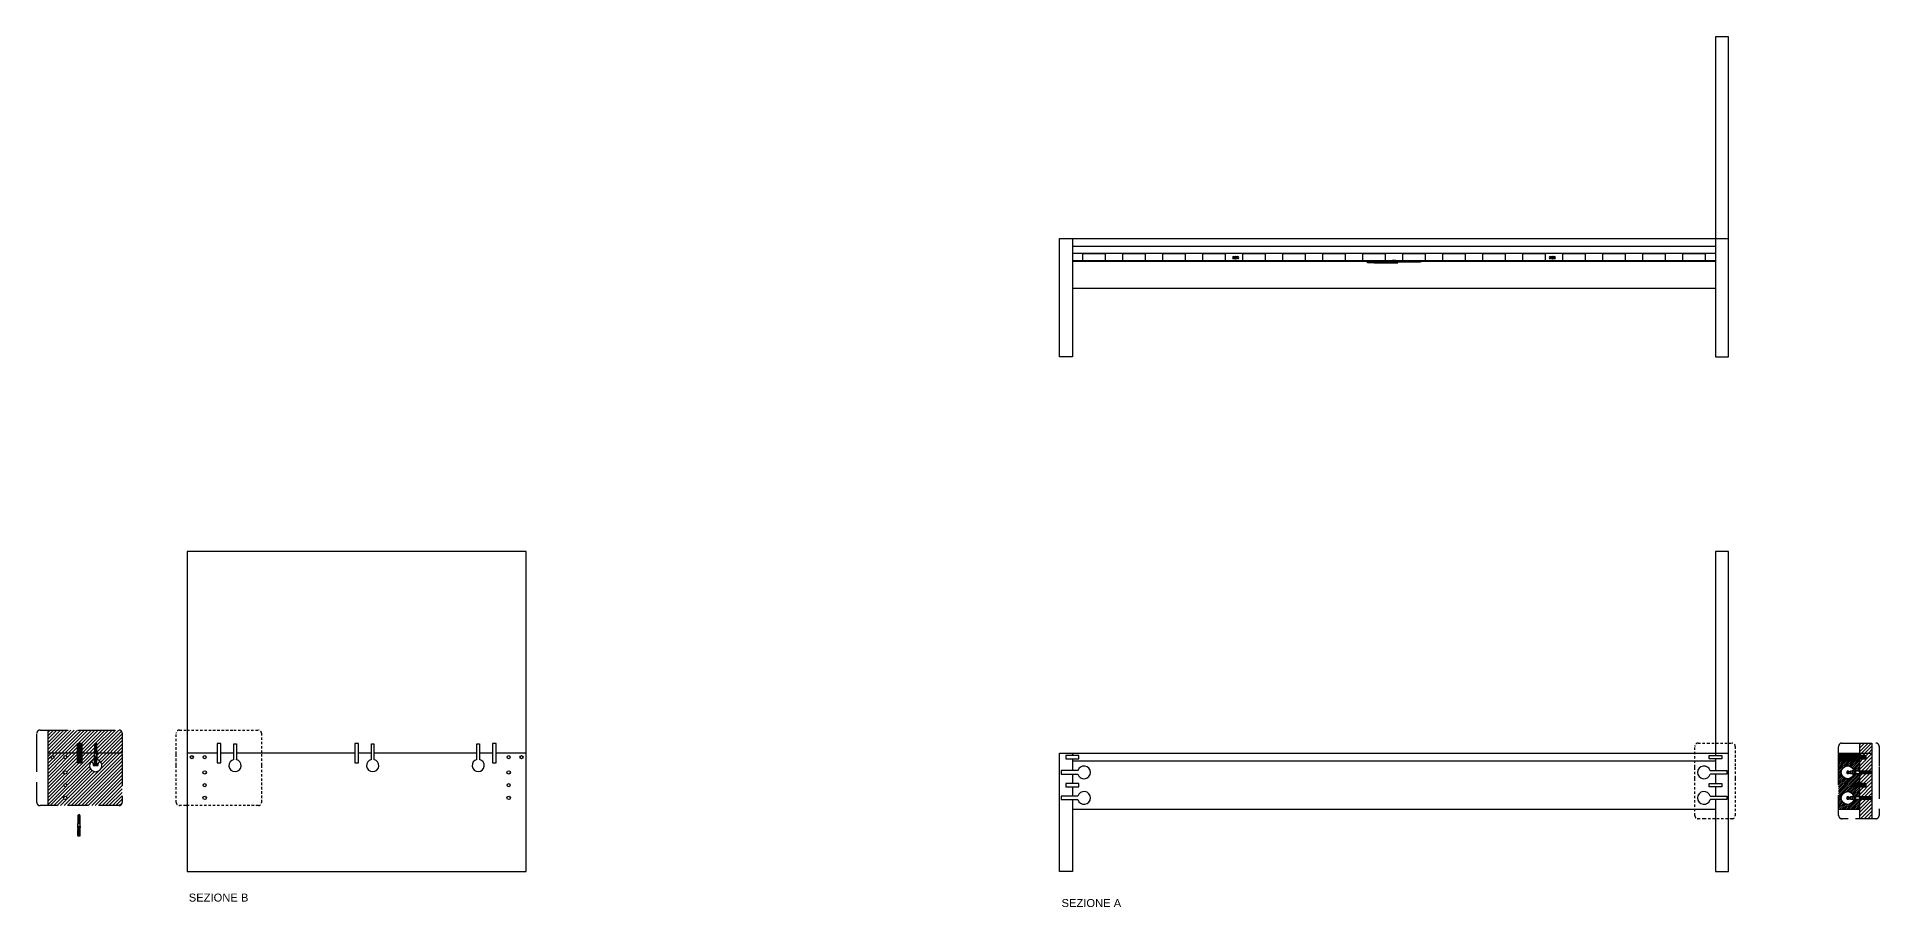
# Model space of a CAD drawing. Header units: millimetres. Extents: x 9 to 600, y -262 to 1234.
# Drawn here: x 9 to 585, y 962 to 1234 of the extents above; entities that cross this region are included whole.
import ezdxf

# ---------------------------------------------------------------- set-up
doc = ezdxf.new("R2010")
doc.units = ezdxf.units.MM
doc.linetypes.add('JIS_02_0.7', pattern=[1.35, 0.75, -0.6])
doc.linetypes.add('TRATTEGGIATA2', pattern=[9.525, 6.35, -3.175])
for name, color, linetype in [('campitura', 252, 'Continuous'), ('elementi sezionati', 170, 'Continuous'), ('SEZ 1', 150, 'Continuous'), ('sezioni', 2, 'Continuous'), ('simboli', 7, 'Continuous'), ('Vano viti', 130, 'Continuous'), ('Viti', 50, 'Continuous'), ('viti dietro', 249, 'Continuous')]:
    doc.layers.add(name, color=color, linetype=linetype)
doc.styles.get("Standard").update_dxf_attribs({"font": 'arial.ttf'})

# ---------------------------------------------------------------- blocks, each defined once
blk = doc.blocks.new('101359')
for p, q in [((40.25, 264.26), (40.25, 265.24)), ((43.65, 265.15), (40.45, 265.15)), ((43.65, 264.95), (40.45, 264.95)), ((43.85, 265.24), (43.85, 264.26)), ((43.65, 264.75), (40.45, 264.75)), ((43.65, 264.55), (40.45, 264.55)), ((43.65, 264.35), (40.45, 264.35))]:
    blk.add_line(p, q)
blk.add_lwpolyline([(44.05, 265, 0.198912), (44.02, 265.08), (43.88, 265.22, 0.198932), (43.81, 265.25), (40.29, 265.25, 0.198544), (40.22, 265.22), (40.08, 265.08, 0.199261), (40.05, 265), (40.05, 264.49, 0.198038), (40.08, 264.42), (40.22, 264.28, 0.199807), (40.29, 264.25), (43.81, 264.25, 0.198893), (43.88, 264.28), (44.02, 264.42, 0.198912), (44.05, 264.49), (44.05, 265)], format="xyb")
blk = doc.blocks.new('101367')
for p, q in [((40.33, 268.19), (40.33, 267.01)), ((40.53, 268), (45.73, 268)), ((40.53, 267.8), (45.73, 267.8)), ((40.53, 267.6), (45.73, 267.6)), ((40.53, 267.4), (45.73, 267.4)), ((40.53, 267.2), (45.73, 267.2)), ((45.93, 268.19), (45.93, 267.01))]:
    blk.add_line(p, q)
blk.add_lwpolyline([(40.3, 268.17), (40.19, 268.06, 0.198912), (40.13, 267.92), (40.13, 267.28, 0.198912), (40.19, 267.14), (40.3, 267.03, 0.198912), (40.37, 267), (45.89, 267, 0.198912), (45.96, 267.03), (46.07, 267.14, 0.198912), (46.13, 267.28), (46.13, 267.92, 0.198912), (46.07, 268.06), (45.96, 268.17, 0.198912), (45.89, 268.2), (40.37, 268.2, 0.198912)], format="xyb", close=True)
blk = doc.blocks.new('*U64')
blk.add_lwpolyline([(-0.02, 0.1), (-0.02, 0.25), (0.03, 0.1), (0.14, -0.5), (0.14, -0.65), (0.09, -0.5), (-0.02, 0.1)])
blk = doc.blocks.new('*U65')
at = {"layer": 'Viti', "color": 0, "linetype": 'ByBlock', "lineweight": -2, "transparency": 16777216}
for p in [(42.38, 270.66), (42.69, 270.66), (42.99, 270.66), (43.3, 270.66), (43.61, 270.66), (43.91, 270.66), (44.22, 270.66), (44.53, 270.66), (44.83, 270.66)]:
    blk.add_blockref('*U64', p, dxfattribs=at)
blk = doc.blocks.new('*U66')
blk.add_lwpolyline([(-0.02, 0.1), (-0.02, 0.25), (0.03, 0.1), (0.14, -0.5), (0.14, -0.65), (0.09, -0.5), (-0.02, 0.1)])
blk = doc.blocks.new('*U67')
at = {"layer": 'Viti', "color": 0, "linetype": 'ByBlock', "lineweight": -2, "transparency": 16777216}
for p in [(42.38, 270.66), (42.69, 270.66), (42.99, 270.66), (43.3, 270.66), (43.61, 270.66), (43.91, 270.66), (44.22, 270.66), (44.53, 270.66), (44.83, 270.66)]:
    blk.add_blockref('*U66', p, dxfattribs=at)
blk = doc.blocks.new('*U68')
blk.add_lwpolyline([(-0.01, 0.05), (0, 0.15), (0.04, 0.05), (0.13, -0.45), (0.13, -0.55), (0.08, -0.45), (-0.01, 0.05)])
blk = doc.blocks.new('*U69')
at = {"layer": 'Viti', "color": 0, "linetype": 'ByBlock', "lineweight": -2, "transparency": 16777216}
for p in [(42.38, 270.66), (42.76, 270.66), (43.15, 270.66), (43.53, 270.66), (43.91, 270.66), (44.3, 270.66), (44.68, 270.66)]:
    blk.add_blockref('*U68', p, dxfattribs=at)
blk = doc.blocks.new('114254')
for p, q in [((40.13, 245.68), (40.13, 244.18)), ((40.63, 245.68), (40.13, 245.68)), ((40.13, 245.3), (40.63, 245.3)), ((40.13, 244.55), (40.63, 244.55)), ((40.13, 244.18), (40.63, 244.18)), ((40.63, 245.73), (40.63, 244.13)), ((40.63, 244.18), (40.63, 245.68)), ((40.73, 245.83), (40.73, 244.03)), ((40.73, 245.83), (40.73, 245.83)), ((40.73, 244.03), (40.73, 244.03))]:
    blk.add_line(p, q)
for centre, start, end in [((40.73, 245.73), 90, 180), ((40.73, 244.13), 180, 270)]:
    blk.add_arc(centre, 0.1, start, end)
blk = doc.blocks.new('117327')
for p, q in [((40.06, 254.75), (40.08, 254.77)), ((40.08, 254.77), (40.08, 253.87)), ((40.28, 254.47), (40.23, 254.52)), ((40.23, 254.52), (40.23, 254.51)), ((40.24, 254.17), (40.23, 254.29)), ((40.23, 254.15), (40.24, 254.17)), ((40.24, 254.17), (40.29, 254.12)), ((40.3, 254.52), (40.28, 254.47)), ((40.31, 254.17), (40.28, 254.47)), ((40.29, 254.12), (40.31, 254.17)), ((40.35, 254.47), (40.3, 254.52)), ((40.31, 254.17), (40.36, 254.12)), ((40.37, 254.52), (40.35, 254.47)), ((40.38, 254.17), (40.35, 254.47)), ((40.36, 254.12), (40.38, 254.17)), ((40.42, 254.47), (40.37, 254.52)), ((40.38, 254.17), (40.43, 254.12)), ((40.44, 254.52), (40.42, 254.47)), ((40.45, 254.17), (40.42, 254.47)), ((40.43, 254.12), (40.45, 254.17)), ((40.49, 254.47), (40.44, 254.52)), ((40.45, 254.17), (40.5, 254.12)), ((40.51, 254.52), (40.49, 254.47)), ((40.52, 254.17), (40.49, 254.47)), ((40.5, 254.12), (40.52, 254.17)), ((40.56, 254.47), (40.51, 254.52)), ((40.52, 254.17), (40.57, 254.12)), ((40.58, 254.52), (40.56, 254.47)), ((40.59, 254.17), (40.56, 254.47)), ((40.57, 254.12), (40.59, 254.17)), ((40.63, 254.47), (40.58, 254.52)), ((40.59, 254.17), (40.64, 254.12)), ((40.65, 254.52), (40.63, 254.47)), ((40.66, 254.17), (40.63, 254.47)), ((40.64, 254.12), (40.66, 254.17)), ((40.7, 254.47), (40.65, 254.52)), ((40.66, 254.17), (40.71, 254.12)), ((40.72, 254.52), (40.7, 254.47)), ((40.73, 254.17), (40.7, 254.47)), ((40.71, 254.12), (40.73, 254.17)), ((40.77, 254.47), (40.72, 254.52)), ((40.73, 254.17), (40.78, 254.12)), ((40.8, 254.17), (40.77, 254.47)), ((40.77, 254.47), (40.8, 254.47)), ((40.78, 254.12), (40.8, 254.17)), ((40.8, 254.17), (40.8, 254.17)), ((40.83, 254.45), (40.83, 254.2))]:
    blk.add_line(p, q)
blk.add_lwpolyline([(40.08, 254.77), (40.2, 254.77, -0.414214), (40.23, 254.74), (40.23, 253.9, -0.414214), (40.2, 253.87), (40.08, 253.87), (40.06, 253.89, -0.198912), (40.03, 253.96), (40.03, 254.68)], format="xyb")
for centre, radius, start, end in [((40.13, 254.68), 0.1, 135, 180), ((40.8, 254.45), 0.025, 0, 90), ((40.8, 254.2), 0.025, 270, 0)]:
    blk.add_arc(centre, radius, start, end)
blk = doc.blocks.new('*U87')
blk.add_lwpolyline([(-0.01, 0.05), (0, 0.15), (0.04, 0.05), (0.13, -0.45), (0.13, -0.55), (0.08, -0.45), (-0.01, 0.05)])
blk = doc.blocks.new('*U88')
at = {"layer": 'viti dietro', "color": 0, "linetype": 'ByBlock', "lineweight": -2, "transparency": 16777216}
for p in [(42.38, 270.66), (42.76, 270.66), (43.15, 270.66), (43.53, 270.66), (43.91, 270.66), (44.3, 270.66), (44.68, 270.66)]:
    blk.add_blockref('*U87', p, dxfattribs=at)

msp = doc.modelspace()

# ---------------------------------------------------------------- hatches: boundary and pattern name
at = {"layer": 'campitura'}
h = msp.add_hatch(dxfattribs=at)
h.set_pattern_fill('ANSI31', color=256, scale=0.24)
h.paths.add_polyline_path([(18.45, 1004.28, -1), (17.4, 1004.28, -1)], flags=16)
h.paths.add_polyline_path([(17.43, 1009.03, -1), (18.43, 1009.03, -1)], flags=16)
h.paths.add_polyline_path([(18.43, 1000.28, -1), (17.43, 1000.28, -1)], flags=16)
h.paths.add_polyline_path([(13.43, 1009.03, -1), (14.43, 1009.03, -1)], flags=16)
h.paths.add_polyline_path([(18.45, 996.28, -1), (17.4, 996.28, -1)], flags=16)
edge = h.paths.add_edge_path()
edge.add_line((23.07, 1013.32), (23.07, 1010.28))
edge.add_line((23.07, 1010.28), (27.04, 1010.28))
edge.add_line((27.04, 1010.28), (27.04, 1013.21))
edge.add_line((27.04, 1013.21), (27.82, 1013.21))
edge.add_line((27.82, 1013.21), (27.82, 1010.28))
edge.add_line((27.82, 1010.28), (35.71, 1010.28))
edge.add_line((35.71, 1010.28), (35.71, 1016.5))
edge.add_arc((34.71, 1016.5), 1, 0, 90)
edge.add_line((34.71, 1017.5), (27.04, 1017.5))
edge.add_line((27.04, 1017.5), (12.43, 1017.5))
edge.add_line((12.43, 1017.5), (12.43, 1010.28))
edge.add_line((12.43, 1010.28), (21.79, 1010.28))
edge.add_line((21.79, 1010.28), (21.79, 1013.32))
edge.add_line((21.79, 1013.32), (23.07, 1013.32))
edge = h.paths.add_edge_path()
edge.add_line((21.79, 1007.24), (21.79, 1010.28))
edge.add_line((21.79, 1010.28), (12.43, 1010.28))
edge.add_line((12.43, 1010.28), (12.43, 993.89))
edge.add_line((12.43, 993.89), (34.71, 993.89))
edge.add_arc((34.71, 994.89), 1, 270, 360)
edge.add_line((35.71, 994.89), (35.71, 1006.46))
edge.add_line((35.71, 1006.46), (35.71, 1010))
edge.add_line((35.71, 1010), (35.71, 1010.28))
edge.add_line((35.71, 1010.28), (27.83, 1010.28))
edge.add_line((27.83, 1010.28), (27.83, 1009.03))
edge.add_line((27.83, 1009.03), (27.87, 1009.03))
edge.add_line((27.87, 1009.03), (27.87, 1008.28))
edge.add_arc((27.42, 1006.41), 1.93, -256.93984, 76.6341, ccw=False)
edge.add_line((26.99, 1008.28), (26.99, 1009.03))
edge.add_line((26.99, 1009.03), (27.03, 1009.03))
edge.add_line((27.03, 1009.03), (27.03, 1010.28))
edge.add_line((27.03, 1010.28), (23.07, 1010.28))
edge.add_line((23.07, 1010.28), (23.07, 1007.24))
edge.add_line((23.07, 1007.24), (21.79, 1007.24))
h = msp.add_hatch(dxfattribs=at)
h.set_pattern_fill('ANSI31', color=256, scale=0.24)
h.paths.add_polyline_path([(582.58, 1013.41), (578.58, 1013.41), (578.58, 1010.28), (582.58, 1010.28)])
h = msp.add_hatch(dxfattribs=at)
h.set_pattern_fill('ANSI31', color=256, scale=0.05)
h.paths.add_polyline_path([(578.58, 1008.49), (576.54, 1008.49), (576.54, 1009.57), (578.58, 1009.57), (578.58, 1010.28), (572.09, 1010.28), (572.09, 1007.78), (578.58, 1007.78)])
h = msp.add_hatch(dxfattribs=at)
h.set_pattern_fill('ANSI31', color=256, scale=0.125)
edge = h.paths.add_edge_path()
edge.add_line((576.89, 996.85), (578.58, 996.85))
edge.add_line((578.58, 996.85), (578.58, 999.74))
edge.add_line((578.58, 999.74), (576.54, 999.74))
edge.add_line((576.54, 999.74), (576.54, 1000.82))
edge.add_line((576.54, 1000.82), (578.58, 1000.82))
edge.add_line((578.58, 1000.82), (578.58, 1003.72))
edge.add_line((578.58, 1003.72), (576.89, 1003.72))
edge.add_arc((574.93, 1004.28), 2.04, 16.0789, 343.9211, ccw=False)
edge.add_line((576.89, 1004.85), (578.58, 1004.85))
edge.add_line((578.58, 1004.85), (578.58, 1007.78))
edge.add_line((578.58, 1007.78), (572.09, 1007.78))
edge.add_line((572.09, 1007.78), (572.09, 1005.91))
edge.add_line((572.09, 1005.91), (572.09, 1002.37))
edge.add_line((572.09, 1002.37), (572.09, 992.78))
edge.add_line((572.09, 992.78), (578.58, 992.78))
edge.add_line((578.58, 992.78), (578.58, 995.72))
edge.add_line((578.58, 995.72), (576.89, 995.72))
edge.add_arc((574.93, 996.28), 2.04, 16.0789, 343.9211, ccw=False)
h = msp.add_hatch(dxfattribs=at)
h.set_pattern_fill('ANSI31', color=256, scale=0.25)
h.paths.add_polyline_path([(582.58, 1010.28), (578.58, 1010.28), (578.58, 1009.57), (580.62, 1009.57), (580.62, 1008.49), (578.58, 1008.49), (578.58, 1004.85), (578.62, 1004.85), (578.62, 1004.77), (582.12, 1004.77), (582.12, 1003.81), (578.62, 1003.81), (578.62, 1003.72), (578.58, 1000.82), (580.62, 1000.82), (580.62, 999.74), (578.58, 999.74), (578.58, 996.85), (578.62, 996.85), (578.62, 996.77), (582.12, 996.77), (582.12, 995.8), (578.62, 995.8), (578.62, 995.72), (578.58, 989.79), (582.58, 989.79)])

# ---------------------------------------------------------------- linework, layer by layer
for p, q in [((533.64, 1166.39), (332.64, 1166.39)), ((533.64, 1164.09), (332.64, 1164.09)), ((533.64, 1163.89), (332.64, 1163.89)), ((332.64, 1155.64), (533.64, 1155.64))]:
    msp.add_line(p, q)
for points in [[(332.64, 1171.14), (533.64, 1171.14), (533.64, 1168.64), (332.64, 1168.64)], [(382.96, 1165.47), (383.26, 1165.47)], [(383.26, 1164.82), (382.96, 1164.82)], [(384.02, 1165.47), (384.31, 1165.47)], [(384.31, 1164.82), (384.02, 1164.82)], [(481.96, 1165.47), (482.26, 1165.47)], [(482.26, 1164.82), (481.96, 1164.82)], [(483.02, 1165.47), (483.31, 1165.47)], [(483.31, 1164.82), (483.02, 1164.82)], [(21.94, 990.39), (21.94, 990.72)], [(21.94, 990.01), (21.94, 990.34)], [(22.44, 990.81), (22.44, 990.48)], [(22.44, 990.43), (22.44, 990.1)], [(21.94, 989.62), (21.94, 989.96)], [(21.94, 989.24), (21.94, 989.57)], [(21.94, 988.86), (21.94, 989.19)], [(22.44, 990.05), (22.44, 989.71)], [(22.44, 989.66), (22.44, 989.33)], [(22.44, 989.28), (22.44, 988.95)]]:
    msp.add_lwpolyline(points)
for points in [[(383.82, 1165.19), (383.7, 1165.19, -0.414214), (383.69, 1165.2), (383.69, 1165.33, 0.414214), (383.68, 1165.34), (383.6, 1165.34, 0.414214), (383.59, 1165.33), (383.59, 1165.2, -0.414214), (383.58, 1165.19), (383.45, 1165.19, 0.414214), (383.44, 1165.18), (383.44, 1165.1, 0.414214), (383.45, 1165.09), (383.58, 1165.09, -0.414214), (383.59, 1165.08), (383.59, 1164.96, 0.414214), (383.6, 1164.95), (383.68, 1164.95, 0.414214), (383.69, 1164.96), (383.69, 1165.08, -0.414214), (383.7, 1165.09), (383.82, 1165.09, 0.414214), (383.83, 1165.1), (383.83, 1165.18, 0.414214)], [(482.82, 1165.19), (482.7, 1165.19, -0.414214), (482.69, 1165.2), (482.69, 1165.33, 0.414214), (482.68, 1165.34), (482.6, 1165.34, 0.414214), (482.59, 1165.33), (482.59, 1165.2, -0.414214), (482.58, 1165.19), (482.45, 1165.19, 0.414214), (482.44, 1165.18), (482.44, 1165.1, 0.414214), (482.45, 1165.09), (482.58, 1165.09, -0.414214), (482.59, 1165.08), (482.59, 1164.96, 0.414214), (482.6, 1164.95), (482.68, 1164.95, 0.414214), (482.69, 1164.96), (482.69, 1165.08, -0.414214), (482.7, 1165.09), (482.82, 1165.09, 0.414214), (482.83, 1165.1), (482.83, 1165.18, 0.414214)]]:
    msp.add_lwpolyline(points, format="xyb", close=True)
msp.add_lwpolyline([(21.94, 990.77), (21.94, 990.83, -0.175452), (22.01, 991.02), (22.18, 991.23, -0.468375), (22.2, 991.23), (22.37, 991.02, -0.149), (22.44, 990.86, -0.149)], format="xyb")
for centre in [(383.64, 1165.14), (482.64, 1165.14)]:
    msp.add_circle(centre, 0.5)
for centre, start, end in [((382.96, 1165.14), 90, 270), ((384.31, 1165.14), 270, 90), ((481.96, 1165.14), 90, 270), ((483.31, 1165.14), 270, 90)]:
    msp.add_arc(centre, 0.325, start, end)
at = {"layer": 'elementi sezionati'}
for p, q in [((533.64, 1171.14), (537.64, 1171.14)), ((426.95, 1163.69), (431.96, 1163.69)), ((533.64, 1010.28), (537.64, 1010.28)), ((332.64, 992.78), (533.64, 992.78))]:
    msp.add_line(p, q, dxfattribs=at)
for points in [[(533.64, 1134.14), (537.64, 1134.14), (537.64, 1234.14), (533.64, 1234.14), (533.64, 1134.14)], [(328.64, 1134.14), (328.64, 1171.14), (332.64, 1171.14), (332.64, 1134.14), (328.64, 1134.14)], [(424.87, 1163.69), (426.95, 1163.69), (426.95, 1163.49), (424.87, 1163.49), (424.87, 1163.69)], [(426.95, 1163.49), (434.31, 1163.49), (434.31, 1163.69)], [(439.33, 1163.69), (431.96, 1163.69), (431.96, 1163.89)], [(441.4, 1163.89), (441.4, 1163.69), (439.33, 1163.69), (439.33, 1163.89)], [(161.98, 1010.28), (161.98, 1073.28), (55.98, 1073.28), (55.98, 1010.28)], [(533.64, 973.28), (537.64, 973.28), (537.64, 1073.28), (533.64, 1073.28), (533.64, 1009.53)], [(65.38, 1010.28), (55.98, 1010.28), (55.98, 973.28), (161.98, 973.28)], [(70.58, 1010.28), (66.58, 1010.28)], [(108.38, 1010.28), (71.38, 1010.28)], [(113.58, 1010.28), (109.58, 1010.28)], [(146.58, 1010.28), (114.38, 1010.28)], [(151.38, 1010.28), (147.38, 1010.28)], [(161.98, 973.28), (161.98, 1010.28), (152.58, 1010.28)], [(328.64, 973.28), (328.64, 1010.28), (332.64, 1010.28), (332.64, 1009.53)], [(332.64, 1010.28), (533.64, 1010.28), (533.64, 1009.53)], [(533.64, 1008.53), (533.64, 1007.78), (332.64, 1007.78)], [(332.64, 1008.53), (332.64, 1004.81)], [(533.64, 1008.53), (533.64, 1004.81)], [(332.64, 1003.76), (332.64, 1000.78)], [(533.64, 1003.76), (533.64, 1000.78)], [(332.64, 999.78), (332.64, 996.81)], [(533.64, 999.78), (533.64, 996.81)], [(332.64, 995.76), (332.64, 973.28), (328.64, 973.28)], [(533.64, 995.76), (533.64, 973.28)]]:
    msp.add_lwpolyline(points, dxfattribs=at)
for points in [[(335.89, 1166.39), (342.89, 1166.39), (342.89, 1164.09), (335.89, 1164.09)], [(348.39, 1166.39), (355.39, 1166.39), (355.39, 1164.09), (348.39, 1164.09)], [(360.89, 1166.39), (367.89, 1166.39), (367.89, 1164.09), (360.89, 1164.09)], [(373.39, 1166.39), (380.39, 1166.39), (380.39, 1164.09), (373.39, 1164.09)], [(385.89, 1166.39), (392.89, 1166.39), (392.89, 1164.09), (385.89, 1164.09)], [(398.39, 1166.39), (405.39, 1166.39), (405.39, 1164.09), (398.39, 1164.09)], [(410.89, 1166.39), (417.89, 1166.39), (417.89, 1164.09), (410.89, 1164.09)], [(423.39, 1166.39), (430.39, 1166.39), (430.39, 1164.09), (423.39, 1164.09)], [(435.89, 1166.39), (442.89, 1166.39), (442.89, 1164.09), (435.89, 1164.09)], [(448.39, 1166.39), (455.39, 1166.39), (455.39, 1164.09), (448.39, 1164.09)], [(460.89, 1166.39), (467.89, 1166.39), (467.89, 1164.09), (460.89, 1164.09)], [(473.39, 1166.39), (480.39, 1166.39), (480.39, 1164.09), (473.39, 1164.09)], [(485.89, 1166.39), (492.89, 1166.39), (492.89, 1164.09), (485.89, 1164.09)], [(498.39, 1166.39), (505.39, 1166.39), (505.39, 1164.09), (498.39, 1164.09)], [(510.89, 1166.39), (517.89, 1166.39), (517.89, 1164.09), (510.89, 1164.09)], [(523.39, 1166.39), (530.39, 1166.39), (530.39, 1164.09), (523.39, 1164.09)]]:
    msp.add_lwpolyline(points, close=True, dxfattribs=at)
at = {"layer": 'SEZ 1'}
for p, q in [((578.58, 1010.28), (582.58, 1010.28)), ((572.09, 992.78), (578.58, 992.78))]:
    msp.add_line(p, q, dxfattribs=at)
for points in [[(12.43, 1017.5), (12.43, 1010.28)], [(578.58, 1013.41), (578.58, 1009.57)], [(582.58, 989.79), (582.58, 1013.41)], [(21.79, 1010.28), (12.43, 1010.28), (12.43, 993.89)], [(27.04, 1010.28), (23.07, 1010.28)], [(35.71, 1010.28), (27.82, 1010.28)], [(572.09, 1010.28), (578.58, 1010.28), (578.58, 1009.57)], [(578.58, 1008.49), (578.58, 1007.78), (572.09, 1007.78)], [(578.58, 1008.49), (578.58, 1004.85)], [(578.58, 1003.72), (578.58, 1000.82)], [(578.58, 999.74), (578.58, 996.85)], [(578.58, 995.72), (578.58, 989.79)]]:
    msp.add_lwpolyline(points, dxfattribs=at)
for points in [[(21.79, 1010.28), (21.79, 1013.32), (23.07, 1013.32), (23.07, 1007.24), (21.79, 1007.24)], [(576.54, 1009.03), (576.54, 1009.57), (580.62, 1009.57), (580.62, 1008.49), (576.54, 1008.49)], [(576.54, 1000.28), (576.54, 1000.82), (580.62, 1000.82), (580.62, 999.74), (576.54, 999.74)]]:
    msp.add_lwpolyline(points, close=True, dxfattribs=at)
for points in [[(27.87, 1008.28), (27.87, 1009.03), (27.82, 1009.03), (27.82, 1010.28), (27.82, 1013.21), (27.43, 1013.21), (27.04, 1013.21), (27.04, 1010.28), (27.04, 1009.03), (26.99, 1009.03), (26.99, 1008.28, 8.63415)], [(576.89, 1004.85), (578.62, 1004.85), (578.62, 1004.77), (582.12, 1004.77), (582.12, 1003.81), (578.62, 1003.81), (578.62, 1003.72), (576.89, 1003.72, -7.079996)], [(576.89, 996.85), (578.62, 996.85), (578.62, 996.77), (582.12, 996.77), (582.12, 995.8), (578.62, 995.8), (578.62, 995.72), (576.89, 995.72, -7.079996)]]:
    msp.add_lwpolyline(points, format="xyb", close=True, dxfattribs=at)
at = {"layer": 'simboli', "linetype": 'TRATTEGGIATA2'}
for points in [[(12.43, 1017.5), (27.04, 1017.5), (34.71, 1017.5, -0.414214), (35.71, 1016.5), (35.71, 1010), (35.71, 1006.46), (35.71, 994.89, -0.414214), (34.71, 993.89), (12.43, 993.89), (12.04, 993.89), (10.04, 993.89, -0.414214), (9.04, 994.89), (9.04, 1006.46), (9.04, 1010), (9.04, 1016.5, -0.414214), (10.04, 1017.5)], [(572.09, 1002.37), (572.09, 1005.91), (572.09, 1012.41, -0.414214), (573.09, 1013.41), (576.08, 1013.41), (583.75, 1013.41, -0.414214), (584.75, 1012.41), (584.75, 1005.91), (584.75, 1002.37), (584.75, 990.79, -0.414214), (583.75, 989.79), (575.09, 989.79), (573.09, 989.79, -0.414214), (572.09, 990.79)]]:
    msp.add_lwpolyline(points, format="xyb", close=True, dxfattribs=at)
at = {"layer": 'simboli', "linetype": 'JIS_02_0.7'}
for points in [[(55.98, 1017.5), (70.59, 1017.5), (78.26, 1017.5, -0.414214), (79.26, 1016.5), (79.26, 1010), (79.26, 1006.46), (79.26, 994.89, -0.414214), (78.26, 993.89), (55.98, 993.89), (55.59, 993.89), (53.59, 993.89, -0.414214), (52.59, 994.89), (52.59, 1006.46), (52.59, 1010), (52.59, 1016.5, -0.414214), (53.59, 1017.5)], [(527.15, 1002.37), (527.15, 1005.91), (527.15, 1012.41, -0.414214), (528.15, 1013.41), (531.13, 1013.41), (538.8, 1013.41, -0.414214), (539.8, 1012.41), (539.8, 1005.91), (539.8, 1002.37), (539.8, 990.79, -0.414214), (538.8, 989.79), (530.15, 989.79), (528.15, 989.79, -0.414214), (527.15, 990.79)]]:
    msp.add_lwpolyline(points, format="xyb", close=True, dxfattribs=at)
at = {"layer": 'Vano viti'}
for points in [[(66.58, 1013.28), (65.38, 1013.28), (65.38, 1007.28), (66.58, 1007.28), (66.58, 1013.28)], [(109.58, 1013.28), (108.38, 1013.28), (108.38, 1007.28), (109.58, 1007.28), (109.58, 1013.28)], [(152.58, 1013.28), (151.38, 1013.28), (151.38, 1007.28), (152.58, 1007.28), (152.58, 1013.28)], [(70.58, 1008.26), (70.58, 1013.18), (71.38, 1013.18), (71.38, 1008.26)], [(113.58, 1008.26), (113.58, 1013.18), (114.38, 1013.18), (114.38, 1008.26)], [(146.58, 1008.26), (146.58, 1013.18), (147.38, 1013.18), (147.38, 1008.26)], [(334.64, 1009.53), (330.64, 1009.53), (330.64, 1008.53), (334.64, 1008.53), (334.64, 1009.53)], [(531.64, 1009.53), (535.64, 1009.53), (535.64, 1008.53), (531.64, 1008.53), (531.64, 1009.53)], [(334.36, 1004.81), (329.14, 1004.81), (329.14, 1003.76), (334.36, 1003.76)], [(531.92, 1004.81), (537.14, 1004.81), (537.14, 1003.76), (531.92, 1003.76)], [(334.36, 996.81), (329.14, 996.81), (329.14, 995.76), (334.36, 995.76)], [(334.64, 1000.78), (330.64, 1000.78), (330.64, 999.78), (334.64, 999.78), (334.64, 1000.78)], [(531.64, 1000.78), (535.64, 1000.78), (535.64, 999.78), (531.64, 999.78), (531.64, 1000.78)], [(531.92, 996.81), (537.14, 996.81), (537.14, 995.76), (531.92, 995.76)]]:
    msp.add_lwpolyline(points, dxfattribs=at)
for centre, radius in [((13.93, 1009.03), 0.5), ((17.93, 1009.03), 0.5), ((57.48, 1009.03), 0.5), ((61.48, 1009.03), 0.5), ((156.48, 1009.03), 0.5), ((160.48, 1009.03), 0.5), ((17.93, 1004.28), 0.525), ((61.48, 1004.28), 0.525), ((156.48, 1004.28), 0.525), ((17.93, 996.28), 0.525), ((17.93, 1000.28), 0.5), ((61.48, 996.28), 0.525), ((61.48, 1000.28), 0.5), ((156.48, 996.28), 0.525), ((156.48, 1000.28), 0.5)]:
    msp.add_circle(centre, radius, dxfattribs=at)
for centre, radius, start, end in [((70.97, 1006.41), 1.9, 101.99901, 77.69252), ((113.97, 1006.41), 1.9, 101.99901, 77.69252), ((146.97, 1006.41), 1.9, 101.99901, 77.69252), ((336.29, 1004.28), 2, 195.21846, 164.78154), ((529.99, 1004.28), 2, 15.21846, 344.78154), ((336.29, 996.28), 2, 195.21846, 164.78154), ((529.99, 996.28), 2, 15.21846, 344.78154)]:
    msp.add_arc(centre, radius, start, end, dxfattribs=at)
at = {"layer": 'Viti'}
for p, q in [((27.78, 1008.98), (27.08, 1008.98)), ((27.08, 1008.98), (27.08, 1008.93)), ((27.18, 1010.28), (27.68, 1010.28)), ((25.95, 1007.35), (25.79, 1007.35)), ((26.63, 1007.06), (28.21, 1007.06)), ((27.08, 1006.41), (27.78, 1006.46)), ((27.08, 1006.41), (27.77, 1006.41)), ((27.78, 1006.42), (27.78, 1006.46)), ((28.89, 1007.35), (29.05, 1007.35)), ((578.58, 1004.58), (578.6, 1004.58)), ((578.58, 1003.98), (578.71, 1003.98)), ((578.65, 1004.58), (578.91, 1004.58)), ((578.76, 1003.98), (579.02, 1003.98)), ((578.96, 1004.58), (579.22, 1004.58)), ((579.07, 1003.98), (579.32, 1003.98)), ((579.27, 1004.58), (579.52, 1004.58)), ((579.37, 1003.98), (579.63, 1003.98)), ((579.57, 1004.58), (579.83, 1004.58)), ((579.68, 1003.98), (579.94, 1003.98)), ((579.88, 1004.58), (580.14, 1004.58)), ((579.99, 1003.98), (580.24, 1003.98)), ((580.19, 1004.58), (580.44, 1004.58)), ((580.29, 1003.98), (580.55, 1003.98)), ((580.49, 1004.58), (580.75, 1004.58)), ((580.6, 1003.98), (580.86, 1003.98)), ((580.8, 1004.58), (581.06, 1004.58)), ((580.91, 1003.98), (581.16, 1003.98)), ((581.11, 1004.58), (581.36, 1004.58)), ((581.21, 1003.98), (581.37, 1003.98)), ((581.59, 1004.53), (581.69, 1004.48)), ((581.75, 1004.12), (581.59, 1004.04)), ((581.69, 1004.48), (581.69, 1004.63)), ((581.69, 1004.63), (581.74, 1004.46)), ((581.75, 1004.12), (581.69, 1004.48)), ((581.74, 1004.46), (582.08, 1004.28)), ((581.74, 1004.46), (581.8, 1004.14)), ((581.81, 1003.97), (581.75, 1004.12)), ((582.08, 1004.28), (581.8, 1004.14)), ((581.8, 1004.14), (581.81, 1003.97)), ((578.58, 996.58), (578.6, 996.58)), ((578.65, 996.58), (578.91, 996.58)), ((578.96, 996.58), (579.22, 996.58)), ((579.27, 996.58), (579.52, 996.58)), ((579.57, 996.58), (579.83, 996.58)), ((579.88, 996.58), (580.14, 996.58)), ((580.19, 996.58), (580.44, 996.58)), ((580.49, 996.58), (580.75, 996.58)), ((580.8, 996.58), (581.06, 996.58)), ((581.11, 996.58), (581.36, 996.58)), ((581.59, 996.53), (581.69, 996.48)), ((581.75, 996.12), (581.59, 996.04)), ((581.69, 996.48), (581.69, 996.63)), ((581.69, 996.63), (581.74, 996.45)), ((581.75, 996.12), (581.69, 996.48)), ((581.74, 996.45), (582.08, 996.28)), ((581.74, 996.45), (581.8, 996.14)), ((581.81, 995.97), (581.75, 996.12)), ((582.08, 996.28), (581.8, 996.14)), ((581.8, 996.14), (581.81, 995.97)), ((578.58, 995.98), (578.71, 995.98)), ((578.76, 995.98), (579.02, 995.98)), ((579.07, 995.98), (579.32, 995.98)), ((579.37, 995.98), (579.63, 995.98)), ((579.68, 995.98), (579.94, 995.98)), ((579.99, 995.98), (580.24, 995.98)), ((580.29, 995.98), (580.55, 995.98)), ((580.6, 995.98), (580.86, 995.98)), ((580.91, 995.98), (581.16, 995.98)), ((581.21, 995.98), (581.37, 995.98))]:
    msp.add_line(p, q, dxfattribs=at)
for points in [[(27.08, 1008.86), (27.03, 1008.88), (27.08, 1008.93)], [(27.08, 1008.79), (27.03, 1008.81), (27.08, 1008.86)], [(27.08, 1008.72), (27.03, 1008.74), (27.08, 1008.79)], [(27.08, 1008.65), (27.03, 1008.67), (27.08, 1008.72)], [(27.08, 1008.58), (27.03, 1008.6), (27.08, 1008.65)], [(27.08, 1008.51), (27.03, 1008.53), (27.08, 1008.58)], [(27.08, 1008.44), (27.03, 1008.46), (27.08, 1008.51)], [(27.08, 1008.37), (27.03, 1008.39), (27.08, 1008.44)], [(27.08, 1008.3), (27.03, 1008.32), (27.08, 1008.37)], [(27.03, 1008.25), (27.08, 1008.3)], [(27.08, 1008.98), (27.08, 1009.38), (27.78, 1009.38), (27.78, 1008.98)], [(27.08, 1008.93), (27.78, 1008.98)], [(27.08, 1008.86), (27.78, 1008.91)], [(27.08, 1008.79), (27.78, 1008.84)], [(27.08, 1008.72), (27.78, 1008.77)], [(27.08, 1008.65), (27.78, 1008.7)], [(27.08, 1008.58), (27.78, 1008.63)], [(27.08, 1008.51), (27.78, 1008.56)], [(27.08, 1008.44), (27.78, 1008.49)], [(27.08, 1008.37), (27.78, 1008.42)], [(27.08, 1008.3), (27.78, 1008.35)], [(27.13, 1009.38), (27.13, 1010.28), (27.73, 1010.28), (27.73, 1009.38)], [(27.18, 1012.33), (27.18, 1012.67)], [(27.18, 1011.95), (27.18, 1012.28)], [(27.18, 1011.57), (27.18, 1011.9)], [(27.18, 1011.18), (27.18, 1011.52)], [(27.18, 1010.8), (27.18, 1011.13)], [(27.18, 1010.42), (27.18, 1010.75)], [(27.18, 1010.28), (27.18, 1010.37)], [(27.67, 1008.27), (27.78, 1008.28)], [(27.68, 1012.76), (27.68, 1012.42)], [(27.68, 1012.37), (27.68, 1012.04)], [(27.68, 1011.99), (27.68, 1011.66)], [(27.68, 1011.61), (27.68, 1011.27)], [(27.68, 1011.22), (27.68, 1010.89)], [(27.68, 1010.84), (27.68, 1010.51)], [(27.68, 1010.46), (27.68, 1010.28)], [(27.78, 1008.91), (27.83, 1008.96), (27.78, 1008.98)], [(27.78, 1008.84), (27.83, 1008.89), (27.78, 1008.91)], [(27.78, 1008.77), (27.83, 1008.82), (27.78, 1008.84)], [(27.78, 1008.7), (27.83, 1008.75), (27.78, 1008.77)], [(27.78, 1008.63), (27.83, 1008.68), (27.78, 1008.7)], [(27.78, 1008.56), (27.83, 1008.61), (27.78, 1008.63)], [(27.78, 1008.49), (27.83, 1008.54), (27.78, 1008.56)], [(27.78, 1008.42), (27.83, 1008.47), (27.78, 1008.49)], [(27.78, 1008.35), (27.83, 1008.4), (27.78, 1008.42)], [(27.78, 1008.28), (27.83, 1008.33), (27.78, 1008.35)], [(27.81, 1008.25), (27.83, 1008.26), (27.78, 1008.28)], [(27.08, 1006.41), (27.03, 1006.43), (27.06, 1006.46)], [(576.86, 1004.81), (578.58, 1004.81), (578.58, 1003.76), (576.86, 1003.76)], [(578.58, 1004.63), (576.98, 1004.63), (576.98, 1003.93), (578.58, 1003.93)], [(581.36, 1004.58), (581.36, 1004.73), (581.41, 1004.58), (581.52, 1004.01), (581.52, 1003.85), (581.47, 1004), (581.36, 1004.58)], [(576.86, 996.81), (578.58, 996.81), (578.58, 995.76), (576.86, 995.76)], [(578.58, 996.63), (576.98, 996.63), (576.98, 995.93), (578.58, 995.93)], [(581.36, 996.58), (581.36, 996.73), (581.41, 996.58), (581.52, 996.01), (581.52, 995.84), (581.47, 995.99), (581.36, 996.58)]]:
    msp.add_lwpolyline(points, dxfattribs=at)
for points in [[(27.18, 1012.72), (27.18, 1012.78, -0.175452), (27.25, 1012.97), (27.42, 1013.17, -0.468375), (27.43, 1013.17), (27.61, 1012.97, -0.149), (27.67, 1012.81, -0.149)], [(576.98, 1004.63), (577.23, 1004.49, -0.259444), (577.34, 1004.28), (577.34, 1004.28, -0.259444), (577.23, 1004.08), (576.98, 1003.93)], [(576.98, 996.63), (577.23, 996.49, -0.259444), (577.34, 996.28), (577.34, 996.28, -0.259444), (577.23, 996.08), (576.98, 995.93)]]:
    msp.add_lwpolyline(points, format="xyb", dxfattribs=at)
for points in [[(574.73, 1004.63), (574.53, 1004.28), (574.73, 1003.94), (575.13, 1003.94), (575.33, 1004.28), (575.13, 1004.63)], [(574.73, 996.63), (574.53, 996.28), (574.73, 995.94), (575.13, 995.94), (575.33, 996.28), (575.13, 996.63)]]:
    msp.add_lwpolyline(points, close=True, dxfattribs=at)
for centre in [(574.93, 1004.28), (574.93, 996.28)]:
    msp.add_circle(centre, 2, dxfattribs=at)
for centre, radius, start, end in [((27.42, 1006.41), 1.89, 29.95894, 150.04106), ((26.23, 1007.06), 0.4, 0, 135), ((27.77, 1006.42), 0.01, 270, 0), ((28.61, 1007.06), 0.4, 45, 180), ((581.37, 1004.48), 0.5, 270, 281.77635), ((581.37, 1004.08), 0.5, 63.43495, 84.53427), ((581.37, 1004.48), 0.5, 287.45698, 296.56505), ((581.37, 996.48), 0.5, 270, 281.77635), ((581.37, 996.08), 0.5, 63.43495, 84.53427), ((581.37, 996.48), 0.5, 287.45698, 296.56505)]:
    msp.add_arc(centre, radius, start, end, dxfattribs=at)
at = {"layer": 'viti dietro'}
for p, q in [((574.93, 1004.56), (574.93, 1004.01)), ((574.98, 1004.72), (574.98, 1003.85)), ((575.03, 1004.73), (575.03, 1003.83)), ((575.13, 1004.72), (575.13, 1003.85)), ((575.18, 1004.53), (575.78, 1004.53)), ((575.18, 1004.03), (575.78, 1004.03)), ((575.78, 1004.53), (575.78, 1004.03)), ((575.8, 1004.6), (575.83, 1004.63)), ((575.8, 1003.97), (575.83, 1003.93)), ((575.83, 1004.78), (575.83, 1004.63)), ((575.83, 1004.63), (575.83, 1003.93)), ((575.83, 1003.93), (575.83, 1003.78)), ((576.33, 1004.78), (576.38, 1004.81)), ((576.38, 1003.76), (576.33, 1003.78)), ((576.38, 1004.81), (576.38, 1003.76)), ((574.93, 996.56), (574.93, 996.01)), ((574.98, 996.72), (574.98, 995.85)), ((575.03, 996.73), (575.03, 995.83)), ((575.13, 996.72), (575.13, 995.85)), ((575.18, 996.53), (575.78, 996.53)), ((575.18, 996.03), (575.78, 996.03)), ((575.78, 996.53), (575.78, 996.03)), ((575.8, 996.6), (575.83, 996.63)), ((575.83, 996.78), (575.83, 996.63)), ((575.83, 996.63), (575.83, 995.93)), ((576.33, 996.78), (576.38, 996.81)), ((576.38, 996.81), (576.38, 995.76)), ((575.8, 995.97), (575.83, 995.93)), ((575.83, 995.93), (575.83, 995.78)), ((576.38, 995.76), (576.33, 995.78)), ((22.54, 987.04), (21.84, 987.04)), ((21.84, 987.04), (21.84, 986.98)), ((21.84, 984.46), (22.54, 984.52)), ((21.94, 988.34), (22.44, 988.34)), ((22.54, 984.47), (22.54, 984.52)), ((21.84, 984.46), (22.53, 984.46))]:
    msp.add_line(p, q, dxfattribs=at)
for points in [[(27.08, 1008.23), (27.03, 1008.25), (27.03, 1008.25)], [(27.08, 1008.16), (27.03, 1008.18), (27.08, 1008.23)], [(27.08, 1008.09), (27.03, 1008.11), (27.08, 1008.16)], [(27.08, 1008.02), (27.03, 1008.04), (27.08, 1008.09)], [(27.08, 1007.95), (27.03, 1007.97), (27.08, 1008.02)], [(27.08, 1007.88), (27.03, 1007.9), (27.08, 1007.95)], [(27.08, 1007.81), (27.03, 1007.83), (27.08, 1007.88)], [(27.08, 1007.74), (27.03, 1007.76), (27.08, 1007.81)], [(27.08, 1007.67), (27.03, 1007.69), (27.08, 1007.74)], [(27.08, 1007.6), (27.03, 1007.62), (27.08, 1007.67)], [(27.08, 1007.53), (27.03, 1007.55), (27.08, 1007.6)], [(27.08, 1007.46), (27.03, 1007.48), (27.08, 1007.53)], [(27.08, 1008.23), (27.67, 1008.27)], [(27.08, 1008.16), (27.78, 1008.21)], [(27.08, 1008.09), (27.78, 1008.14)], [(27.08, 1008.02), (27.78, 1008.07)], [(27.08, 1007.95), (27.78, 1008)], [(27.08, 1007.88), (27.78, 1007.93)], [(27.08, 1007.81), (27.78, 1007.86)], [(27.08, 1007.74), (27.78, 1007.79)], [(27.08, 1007.67), (27.78, 1007.72)], [(27.08, 1007.6), (27.78, 1007.65)], [(27.08, 1007.53), (27.78, 1007.58)], [(27.08, 1007.46), (27.78, 1007.51)], [(27.78, 1008.21), (27.81, 1008.25)], [(27.78, 1008.14), (27.83, 1008.19), (27.78, 1008.21)], [(27.78, 1008.07), (27.83, 1008.12), (27.78, 1008.14)], [(27.78, 1008), (27.83, 1008.05), (27.78, 1008.07)], [(27.78, 1007.93), (27.83, 1007.98), (27.78, 1008)], [(27.78, 1007.86), (27.83, 1007.91), (27.78, 1007.93)], [(27.78, 1007.79), (27.83, 1007.84), (27.78, 1007.86)], [(27.78, 1007.72), (27.83, 1007.77), (27.78, 1007.79)], [(27.78, 1007.65), (27.83, 1007.7), (27.78, 1007.72)], [(27.78, 1007.58), (27.83, 1007.63), (27.78, 1007.65)], [(27.78, 1007.51), (27.83, 1007.56), (27.78, 1007.58)], [(27.78, 1007.44), (27.83, 1007.49), (27.78, 1007.51)], [(27.08, 1007.39), (27.03, 1007.41), (27.08, 1007.46)], [(27.08, 1007.32), (27.03, 1007.34), (27.08, 1007.39)], [(27.08, 1007.25), (27.03, 1007.27), (27.08, 1007.32)], [(27.08, 1007.18), (27.03, 1007.2), (27.08, 1007.25)], [(27.08, 1007.11), (27.03, 1007.13), (27.08, 1007.18)], [(27.08, 1007.04), (27.03, 1007.06), (27.08, 1007.11)], [(27.08, 1006.97), (27.03, 1006.99), (27.08, 1007.04)], [(27.08, 1006.9), (27.03, 1006.92), (27.08, 1006.97)], [(27.08, 1006.83), (27.03, 1006.85), (27.08, 1006.9)], [(27.08, 1006.76), (27.03, 1006.78), (27.08, 1006.83)], [(27.08, 1006.69), (27.03, 1006.71), (27.08, 1006.76)], [(27.08, 1006.62), (27.03, 1006.64), (27.08, 1006.69)], [(27.08, 1006.55), (27.03, 1006.57), (27.08, 1006.62)], [(27.08, 1006.48), (27.03, 1006.5), (27.08, 1006.55)], [(27.06, 1006.46), (27.08, 1006.48)], [(27.08, 1007.39), (27.78, 1007.44)], [(27.08, 1007.32), (27.78, 1007.37)], [(27.08, 1007.25), (27.78, 1007.3)], [(27.08, 1007.18), (27.78, 1007.23)], [(27.08, 1007.11), (27.78, 1007.16)], [(27.08, 1007.04), (27.78, 1007.09)], [(27.08, 1006.97), (27.78, 1007.02)], [(27.08, 1006.9), (27.78, 1006.95)], [(27.08, 1006.83), (27.78, 1006.88)], [(27.08, 1006.76), (27.78, 1006.81)], [(27.08, 1006.69), (27.78, 1006.74)], [(27.08, 1006.62), (27.78, 1006.67)], [(27.08, 1006.55), (27.78, 1006.6)], [(27.08, 1006.48), (27.78, 1006.53)], [(27.78, 1007.37), (27.83, 1007.42), (27.78, 1007.44)], [(27.78, 1007.3), (27.83, 1007.35), (27.78, 1007.37)], [(27.78, 1007.23), (27.83, 1007.28), (27.78, 1007.3)], [(27.78, 1007.16), (27.83, 1007.21), (27.78, 1007.23)], [(27.78, 1007.09), (27.83, 1007.14), (27.78, 1007.16)], [(27.78, 1007.02), (27.83, 1007.07), (27.78, 1007.09)], [(27.78, 1006.95), (27.83, 1007), (27.78, 1007.02)], [(27.78, 1006.88), (27.83, 1006.93), (27.78, 1006.95)], [(27.78, 1006.81), (27.83, 1006.86), (27.78, 1006.88)], [(27.78, 1006.74), (27.83, 1006.79), (27.78, 1006.81)], [(27.78, 1006.67), (27.83, 1006.72), (27.78, 1006.74)], [(27.78, 1006.6), (27.83, 1006.65), (27.78, 1006.67)], [(27.78, 1006.53), (27.83, 1006.58), (27.78, 1006.6)], [(27.78, 1006.46), (27.83, 1006.51), (27.78, 1006.53)], [(575.83, 1004.78), (576.33, 1004.78), (576.33, 1003.78), (575.83, 1003.78)], [(576.38, 1004.81), (576.86, 1004.81)], [(576.86, 1003.76), (576.38, 1003.76)], [(575.83, 996.78), (576.33, 996.78), (576.33, 995.78), (575.83, 995.78)], [(576.38, 996.81), (576.86, 996.81)], [(576.86, 995.76), (576.38, 995.76)], [(21.84, 986.91), (21.79, 986.93), (21.84, 986.98)], [(21.84, 986.84), (21.79, 986.86), (21.84, 986.91)], [(21.84, 986.77), (21.79, 986.79), (21.84, 986.84)], [(21.84, 986.7), (21.79, 986.72), (21.84, 986.77)], [(21.84, 986.63), (21.79, 986.65), (21.84, 986.7)], [(21.84, 986.56), (21.79, 986.58), (21.84, 986.63)], [(21.84, 986.49), (21.79, 986.51), (21.84, 986.56)], [(21.84, 986.42), (21.79, 986.44), (21.84, 986.49)], [(21.84, 986.35), (21.79, 986.37), (21.84, 986.42)], [(21.84, 986.28), (21.79, 986.3), (21.84, 986.35)], [(21.84, 986.21), (21.79, 986.23), (21.84, 986.28)], [(21.84, 986.14), (21.79, 986.16), (21.84, 986.21)], [(21.84, 986.07), (21.79, 986.09), (21.84, 986.14)], [(21.84, 986), (21.79, 986.02), (21.84, 986.07)], [(21.84, 985.93), (21.79, 985.95), (21.84, 986)], [(21.84, 985.86), (21.79, 985.88), (21.84, 985.93)], [(21.84, 985.79), (21.79, 985.81), (21.84, 985.86)], [(21.84, 985.72), (21.79, 985.74), (21.84, 985.79)], [(21.84, 985.65), (21.79, 985.67), (21.84, 985.72)], [(21.84, 985.58), (21.79, 985.6), (21.84, 985.65)], [(21.84, 985.51), (21.79, 985.53), (21.84, 985.58)], [(21.84, 985.44), (21.79, 985.46), (21.84, 985.51)], [(21.84, 985.37), (21.79, 985.39), (21.84, 985.44)], [(21.84, 985.3), (21.79, 985.32), (21.84, 985.37)], [(21.84, 985.23), (21.79, 985.25), (21.84, 985.3)], [(21.84, 985.16), (21.79, 985.18), (21.84, 985.23)], [(21.84, 985.09), (21.79, 985.11), (21.84, 985.16)], [(21.84, 985.02), (21.79, 985.04), (21.84, 985.09)], [(21.84, 984.95), (21.79, 984.97), (21.84, 985.02)], [(21.84, 984.88), (21.79, 984.9), (21.84, 984.95)], [(21.84, 984.81), (21.79, 984.83), (21.84, 984.88)], [(21.84, 984.74), (21.79, 984.76), (21.84, 984.81)], [(21.84, 984.67), (21.79, 984.69), (21.84, 984.74)], [(21.84, 984.6), (21.79, 984.62), (21.84, 984.67)], [(21.84, 984.53), (21.79, 984.55), (21.84, 984.6)], [(21.84, 984.46), (21.79, 984.48), (21.84, 984.53)], [(21.84, 987.04), (21.84, 987.44), (22.54, 987.44), (22.54, 987.04)], [(21.84, 986.98), (22.54, 987.04)], [(21.84, 986.91), (22.54, 986.97)], [(21.84, 986.84), (22.54, 986.9)], [(21.84, 986.77), (22.54, 986.83)], [(21.84, 986.7), (22.54, 986.76)], [(21.84, 986.63), (22.54, 986.69)], [(21.84, 986.56), (22.54, 986.62)], [(21.84, 986.49), (22.54, 986.55)], [(21.84, 986.42), (22.54, 986.48)], [(21.84, 986.35), (22.54, 986.41)], [(21.84, 986.28), (22.54, 986.34)], [(21.84, 986.21), (22.54, 986.27)], [(21.84, 986.14), (22.54, 986.2)], [(21.84, 986.07), (22.54, 986.13)], [(21.84, 986), (22.54, 986.06)], [(21.84, 985.93), (22.54, 985.99)], [(21.84, 985.86), (22.54, 985.92)], [(21.84, 985.79), (22.54, 985.85)], [(21.84, 985.72), (22.54, 985.78)], [(21.84, 985.65), (22.54, 985.71)], [(21.84, 985.58), (22.54, 985.64)], [(21.84, 985.51), (22.54, 985.57)], [(21.84, 985.44), (22.54, 985.5)], [(21.84, 985.37), (22.54, 985.43)], [(21.84, 985.3), (22.54, 985.36)], [(21.84, 985.23), (22.54, 985.29)], [(21.84, 985.16), (22.54, 985.22)], [(21.84, 985.09), (22.54, 985.15)], [(21.84, 985.02), (22.54, 985.08)], [(21.84, 984.95), (22.54, 985.01)], [(21.84, 984.88), (22.54, 984.94)], [(21.84, 984.81), (22.54, 984.87)], [(21.84, 984.74), (22.54, 984.8)], [(21.84, 984.67), (22.54, 984.73)], [(21.84, 984.6), (22.54, 984.66)], [(21.84, 984.53), (22.54, 984.59)], [(21.89, 987.44), (21.89, 988.34), (22.49, 988.34), (22.49, 987.44)], [(21.94, 988.47), (21.94, 988.81)], [(21.94, 988.34), (21.94, 988.42)], [(22.44, 988.9), (22.44, 988.56)], [(22.44, 988.51), (22.44, 988.34)], [(22.54, 986.97), (22.59, 987.02), (22.54, 987.04)], [(22.54, 986.9), (22.59, 986.95), (22.54, 986.97)], [(22.54, 986.83), (22.59, 986.88), (22.54, 986.9)], [(22.54, 986.76), (22.59, 986.81), (22.54, 986.83)], [(22.54, 986.69), (22.59, 986.74), (22.54, 986.76)], [(22.54, 986.62), (22.59, 986.67), (22.54, 986.69)], [(22.54, 986.55), (22.59, 986.6), (22.54, 986.62)], [(22.54, 986.48), (22.59, 986.53), (22.54, 986.55)], [(22.54, 986.41), (22.59, 986.46), (22.54, 986.48)], [(22.54, 986.34), (22.59, 986.39), (22.54, 986.41)], [(22.54, 986.27), (22.59, 986.32), (22.54, 986.34)], [(22.54, 986.2), (22.59, 986.25), (22.54, 986.27)], [(22.54, 986.13), (22.59, 986.18), (22.54, 986.2)], [(22.54, 986.06), (22.59, 986.11), (22.54, 986.13)], [(22.54, 985.99), (22.59, 986.04), (22.54, 986.06)], [(22.54, 985.92), (22.59, 985.97), (22.54, 985.99)], [(22.54, 985.85), (22.59, 985.9), (22.54, 985.92)], [(22.54, 985.78), (22.59, 985.83), (22.54, 985.85)], [(22.54, 985.71), (22.59, 985.76), (22.54, 985.78)], [(22.54, 985.64), (22.59, 985.69), (22.54, 985.71)], [(22.54, 985.57), (22.59, 985.62), (22.54, 985.64)], [(22.54, 985.5), (22.59, 985.55), (22.54, 985.57)], [(22.54, 985.43), (22.59, 985.48), (22.54, 985.5)], [(22.54, 985.36), (22.59, 985.41), (22.54, 985.43)], [(22.54, 985.29), (22.59, 985.34), (22.54, 985.36)], [(22.54, 985.22), (22.59, 985.27), (22.54, 985.29)], [(22.54, 985.15), (22.59, 985.2), (22.54, 985.22)], [(22.54, 985.08), (22.59, 985.13), (22.54, 985.15)], [(22.54, 985.01), (22.59, 985.06), (22.54, 985.08)], [(22.54, 984.94), (22.59, 984.99), (22.54, 985.01)], [(22.54, 984.87), (22.59, 984.92), (22.54, 984.94)], [(22.54, 984.8), (22.59, 984.85), (22.54, 984.87)], [(22.54, 984.73), (22.59, 984.78), (22.54, 984.8)], [(22.54, 984.66), (22.59, 984.71), (22.54, 984.73)], [(22.54, 984.59), (22.59, 984.64), (22.54, 984.66)], [(22.54, 984.52), (22.59, 984.57), (22.54, 984.59)]]:
    msp.add_lwpolyline(points, dxfattribs=at)
for points in [[(574.98, 1004.72), (575.03, 1004.73), (575.11, 1004.73, -0.344151), (575.14, 1004.71), (575.18, 1004.53), (575.18, 1004.03), (575.14, 1003.86, -0.344151), (575.11, 1003.83), (575.03, 1003.83), (574.98, 1003.85)], [(574.98, 996.72), (575.03, 996.73), (575.11, 996.73, -0.344151), (575.14, 996.71), (575.18, 996.53), (575.18, 996.03), (575.14, 995.86, -0.344151), (575.11, 995.83), (575.03, 995.83), (574.98, 995.85)]]:
    msp.add_lwpolyline(points, format="xyb", dxfattribs=at)
for centre, radius, start, end in [((575.2, 1004.57), 0.267, 144.32793, 181.23053), ((575.2, 1004), 0.267, 178.76947, 215.67207), ((575.91, 1004.54), 0.128, 154.7078, 182.24816), ((575.91, 1004.03), 0.126, 177.56407, 205.47064), ((575.82, 1004.58), 0.03, 135, 154.7078), ((575.82, 1003.99), 0.03, 205.47064, 225), ((575.2, 996.56), 0.267, 144.32793, 181.23053), ((575.2, 996), 0.267, 178.76947, 215.67207), ((575.91, 996.54), 0.128, 154.7078, 182.24816), ((575.91, 996.03), 0.126, 177.56407, 205.47064), ((575.82, 996.58), 0.03, 135, 154.7078), ((575.82, 995.99), 0.03, 205.47064, 225), ((22.53, 984.47), 0.01, 270, 0)]:
    msp.add_arc(centre, radius, start, end, dxfattribs=at)

# ---------------------------------------------------------------- block references
at = {"layer": 'Viti'}
for name, p, rotation in [('117327', (178.82, 1204.32), 270), ('101367', (-245.17, 1053.41), 270), ('*U69', (297.89, 968), 90.00000000000001), ('114254', (272.35, 966.33), 90)]:
    msp.add_blockref(name, p, dxfattribs=dict(at, rotation=rotation))
for name, p in [('101359', (536.54, 744.29)), ('*U67', (536.24, 733.83)), ('101359', (536.54, 735.54)), ('*U65', (536.24, 725.82))]:
    msp.add_blockref(name, p, dxfattribs=at)
at = {"layer": 'viti dietro', "rotation": 90.00000000000001}
msp.add_blockref('*U88', (292.65, 946.05), dxfattribs=at)

# ---------------------------------------------------------------- texts
at = {"layer": 'sezioni', "char_height": 2.5, "attachment_point": 1}
for s, insert in [('SEZIONE B', (56.51, 966.39)), ('SEZIONE A', (329.25, 964.69))]:
    msp.add_mtext_dynamic_manual_height_columns(s, width=19.726, gutter_width=12.5, heights=[0], dxfattribs=dict(at, insert=insert))

doc.saveas('drawing.dxf')
